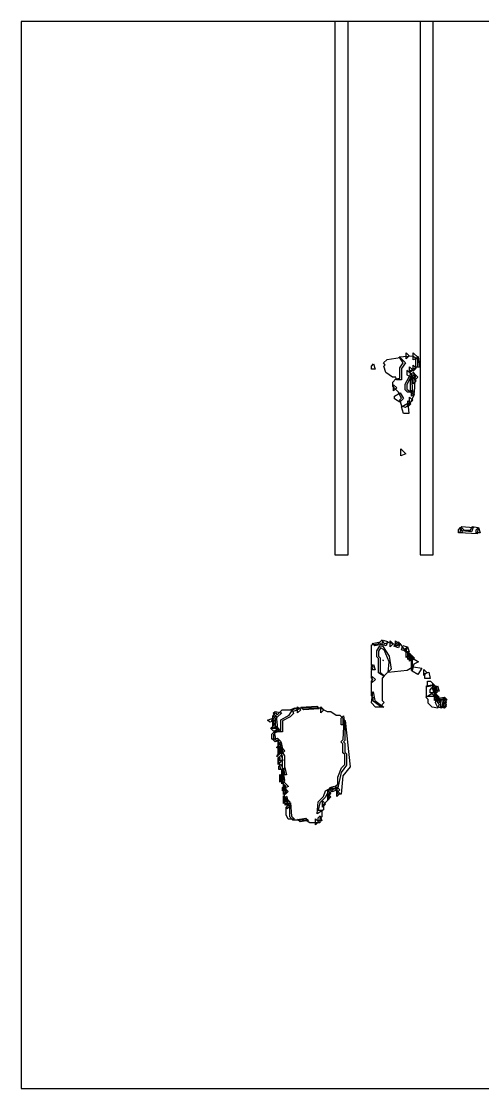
# Model space of a CAD drawing. Header units: millimetres. Extents: x 0 to 289, y 0 to 289.
# Drawn here: x 0 to 125.1, y 0 to 289.1 of the extents above; entities that cross this region are included whole.
import ezdxf

# ---------------------------------------------------------------- set-up
doc = ezdxf.new("R2010")
doc.units = ezdxf.units.MM
for name, color, linetype in [('CUT_OUTLINE', 5, 'Continuous'), ('CUT_SLOT', 1, 'Continuous'), ('ENG_D', 3, 'Continuous'), ('ENG_K', 2, 'Continuous'), ('ENG_L', 4, 'Continuous')]:
    doc.layers.add(name, color=color, linetype=linetype)

msp = doc.modelspace()

# ---------------------------------------------------------------- linework, layer by layer
at = {"layer": 'CUT_OUTLINE'}
msp.add_lwpolyline([(0, 0), (289.14, 0), (289.14, 289.14), (0, 289.14), (0, 0)], close=True, dxfattribs=at)
at = {"layer": 'CUT_SLOT'}
for points in [[(85.05, 144.57), (88.62, 144.57), (88.62, 289.14), (85.05, 289.14), (85.05, 144.57)], [(108.15, 144.57), (111.71, 144.57), (111.71, 289.14), (108.15, 289.14), (108.15, 144.57)], [(108.15, 144.57), (111.71, 144.57), (111.71, 289.14), (108.15, 289.14), (108.15, 144.57)]]:
    msp.add_lwpolyline(points, close=True, dxfattribs=at)
at = {"layer": 'ENG_D'}
for points in [[(103.07, 187.02), (102.2, 188.76), (100.72, 190.25), (100.72, 191.41), (101.56, 192.26), (102.64, 192.47), (102.64, 195.24), (103.56, 196.61), (102.46, 198.27), (106.07, 198.55), (107.46, 197.71), (107.46, 195.51), (105.01, 194.15), (104.57, 194.59), (104.57, 193.39), (105.62, 192.87), (104.57, 190.77), (104.57, 189.5), (106.56, 188.01), (105.49, 185.87), (104.15, 184.53), (103.18, 184.86), (102.61, 186.56), (103.07, 187.02)], [(106.76, 193.34), (106.48, 188.66), (105.53, 188.66), (105.53, 192.93), (106.76, 193.34)], [(121.77, 151.31), (122.27, 152.31), (123.89, 151.99), (123.56, 150.34), (118.94, 150.61), (119.4, 152), (120.09, 151.31), (121.77, 151.31)], [(94.93, 111.22), (94.93, 113.3), (95.36, 114.16), (94.93, 114.59), (94.93, 120.2), (96.75, 120.46), (97.89, 121.6), (98.43, 120.53), (99.76, 120.97), (102.1, 120.03), (102.68, 120.61), (103.78, 118.97), (105.2, 118.11), (104.67, 117.58), (106.02, 116.24), (106.02, 114.07), (104.65, 113.25), (99.49, 112.74), (99.75, 115.62), (98.36, 118.86), (97.43, 119.42), (96.86, 118.48), (96.86, 117.2), (97.34, 116.72), (97.34, 112.86), (98.41, 111.8), (97.82, 111.22), (97.82, 105.15), (98.41, 104.57), (97.37, 103.53), (95.42, 104.93), (95.42, 105.92), (94.93, 106.4), (94.93, 110.45), (95.32, 110.84), (94.93, 111.22)], [(102.26, 120.47), (101.44, 119.65), (101.44, 121.3), (102.26, 120.47)], [(104.81, 116.76), (104.81, 118.4), (105.63, 117.58), (104.81, 116.76)], [(105.29, 117.92), (106.12, 117.1), (105.29, 116.28), (105.29, 117.92)], [(106.6, 116.62), (105.78, 115.8), (105.78, 117.44), (106.6, 116.62)], [(109.87, 109.11), (111.4, 109.41), (112.28, 108.53), (112.28, 106.26), (109.87, 106.26), (109.87, 109.11)], [(112.28, 107.7), (112.28, 108.53), (112.87, 109.11), (113.34, 107.7), (112.28, 107.7)], [(112.86, 106.02), (112.04, 105.19), (112.04, 106.84), (112.86, 106.02)], [(114.25, 104.73), (113.91, 103.05), (112.83, 103.41), (112.27, 104.54), (112.66, 106.51), (113.42, 105.01), (114.25, 104.73)], [(115.27, 105.05), (114.45, 104.23), (114.45, 105.88), (115.27, 105.05)], [(114.45, 103.27), (114.45, 104.91), (115.27, 104.09), (114.45, 103.27)], [(69.39, 100.62), (68.33, 101.68), (68.83, 102.18), (70.6, 101.83), (69.39, 100.62)], [(70.36, 99.89), (72.6, 101.14), (73.56, 102.59), (74.74, 103.18), (75.18, 102.74), (75.56, 103.13), (81.02, 103.13), (82.94, 102.16), (83.92, 102.16), (85.37, 101.2), (86.36, 101.2), (87.22, 100.33), (87.22, 98.89), (87.7, 98.41), (87.7, 94.35), (87.32, 93.97), (87.7, 93.59), (87.7, 91.18), (88.19, 90.7), (88.19, 87.62), (86.72, 85.67), (85.72, 81.16), (84.37, 81.43), (83.54, 81.02), (82.36, 78.88), (80.94, 77.47), (80.53, 75.42), (81.44, 75.42), (81.44, 73.63), (80.96, 73.15), (80.96, 72.04), (78.24, 72.04), (77.04, 72.77), (73.63, 72.77), (72.77, 73.63), (72.77, 76.47), (71.64, 77.04), (72.22, 77.62), (71.32, 78.96), (71.32, 80.09), (71.75, 80.52), (71.27, 81.49), (71.7, 81.92), (70.82, 82.8), (71.31, 86.17), (70.84, 86.64), (70.84, 90.06), (70.3, 91.13), (70.8, 91.62), (69.92, 93.81), (68.43, 94.8), (68.43, 96), (69.27, 96.84), (70.36, 97.06), (70.36, 99.89)], [(67.85, 99.75), (69.1, 101.01), (69.42, 97.58), (67.61, 97.58), (68.43, 98.41), (68.43, 99.17), (67.85, 99.75)], [(69.15, 96.52), (69.15, 98.17), (69.97, 97.34), (69.15, 96.52)], [(70.46, 93.01), (69.63, 92.18), (69.63, 93.83), (70.46, 93.01)], [(69.63, 92.86), (70.46, 92.04), (69.63, 91.22), (69.63, 92.86)], [(69.63, 90.26), (69.63, 91.9), (70.46, 91.08), (69.63, 90.26)], [(69.87, 89.73), (70.46, 90.32), (70.93, 88.91), (69.87, 88.91), (69.87, 89.73)], [(70.94, 91.56), (70.12, 90.74), (70.12, 92.38), (70.94, 91.56)], [(69.63, 87.85), (69.63, 89.49), (70.46, 88.67), (69.63, 87.85)], [(70.94, 84.33), (70.12, 83.51), (70.12, 85.15), (70.94, 84.33)], [(71.42, 85.3), (70.6, 84.47), (70.6, 86.12), (71.42, 85.3)], [(71.08, 79.65), (71.08, 81.3), (71.9, 80.48), (71.08, 79.65)], [(85.54, 81.78), (86.36, 80.96), (85.54, 80.14), (85.54, 81.78)], [(71.08, 77.73), (71.08, 79.37), (71.9, 78.55), (71.08, 77.73)], [(83.95, 79.99), (83.13, 79.17), (83.13, 80.82), (83.95, 79.99)], [(83.95, 79.03), (83.13, 78.21), (83.13, 79.85), (83.95, 79.03)], [(85.54, 80.82), (86.36, 79.99), (85.54, 79.17), (85.54, 80.82)], [(81.68, 76.28), (81.68, 77.93), (82.5, 77.1), (81.68, 76.28)]]:
    msp.add_lwpolyline(points, close=True, dxfattribs=at)
at = {"layer": 'ENG_K'}
for points in [[(105.15, 198.54), (104.33, 197.72), (104.33, 199.36), (105.15, 198.54)], [(106.26, 197.48), (106.26, 199.36), (107.67, 197.95), (106.26, 197.48)], [(107.97, 195.41), (106.98, 195.41), (106.98, 197.68), (107.65, 198.34), (107.97, 195.41)], [(94.93, 194.93), (94.93, 195.75), (95.52, 196.34), (95.99, 194.93), (94.93, 194.93)], [(106.12, 194.69), (105.29, 193.86), (105.29, 195.51), (106.12, 194.69)], [(107.08, 195.17), (106.26, 194.34), (106.26, 195.99), (107.08, 195.17)], [(106.26, 192.42), (106.26, 194.06), (107.08, 193.24), (106.26, 192.42)], [(106.26, 190.97), (106.26, 192.62), (107.08, 191.79), (106.26, 190.97)], [(106.74, 191.94), (106.74, 193.58), (107.56, 192.76), (106.74, 191.94)], [(100.96, 189.04), (100.96, 190.69), (101.78, 189.87), (100.96, 189.04)], [(105.78, 187.6), (105.78, 189.24), (106.6, 188.42), (105.78, 187.6)], [(104.77, 185.69), (105.08, 182.88), (103.67, 182.88), (103.08, 184.67), (104.77, 185.69)], [(104.81, 186.35), (105.63, 185.53), (104.81, 184.71), (104.81, 186.35)], [(105.29, 185.67), (105.29, 187.32), (106.12, 186.49), (105.29, 185.67)], [(102.88, 173.34), (104.29, 171.93), (102.88, 171.46), (102.88, 173.34)], [(118.55, 151.41), (119.13, 152), (119.6, 150.59), (118.55, 150.59), (118.55, 151.41)], [(123.36, 150.59), (123.36, 151.41), (123.95, 152), (124.42, 150.59), (123.36, 150.59)], [(98.94, 119.93), (97.76, 120.32), (98.15, 121.5), (99.33, 121.11), (98.94, 119.93)], [(99.99, 119.65), (99.99, 121.3), (100.82, 120.47), (99.99, 119.65)], [(100.99, 119.89), (102.16, 121.06), (102.68, 120.54), (102.31, 119.45), (100.99, 119.89)], [(103.45, 120.06), (104.63, 119.66), (104.24, 118.48), (103.06, 118.88), (103.45, 120.06)], [(104.33, 118.4), (105.15, 117.58), (104.33, 116.76), (104.33, 118.4)], [(105.63, 117.1), (104.81, 116.28), (104.81, 117.92), (105.63, 117.1)], [(105.29, 117.44), (106.12, 116.62), (105.29, 115.8), (105.29, 117.44)], [(107.72, 115.64), (106.45, 115), (105.87, 113.25), (105.78, 113.27), (105.78, 116.8), (107.72, 115.64)], [(94.93, 113.49), (94.93, 114.31), (95.52, 114.9), (95.99, 113.49), (94.93, 113.49)], [(107.55, 112.19), (105.97, 113.14), (106.33, 114.23), (108.58, 113.91), (107.55, 112.19)], [(109.15, 111.94), (109.15, 113.59), (109.97, 112.76), (109.15, 111.94)], [(109.39, 111.08), (109.39, 112.46), (110.54, 112.84), (110.89, 111.08), (109.39, 111.08)], [(95.17, 111.66), (96, 110.84), (95.17, 110.01), (95.17, 111.66)], [(110.11, 110.35), (110.94, 110.35), (112.05, 109.24), (110.11, 108.86), (110.11, 110.35)], [(96.04, 103.37), (94.92, 104.49), (95.34, 107.46), (95.42, 107.46), (95.87, 105.19), (98.31, 103.37), (96.04, 103.37)], [(112.38, 108.91), (111.56, 108.09), (111.56, 109.73), (112.38, 108.91)], [(111.8, 108.53), (112.39, 109.11), (112.86, 107.7), (111.8, 107.7), (111.8, 108.53)], [(115.27, 103.61), (114.76, 103.09), (113.73, 103.43), (113.73, 104.42), (112.6, 104.99), (113.15, 105.53), (114.31, 105.53), (115.27, 104.57), (114.79, 104.09), (115.27, 103.61)], [(74.93, 101.82), (74.93, 103.47), (75.76, 102.64), (74.93, 101.82)], [(76.53, 102.64), (75.83, 103.33), (80.09, 103.61), (80.78, 102.92), (76.53, 102.64)], [(82.02, 102.64), (81.2, 101.82), (81.2, 103.47), (82.02, 102.64)], [(86.64, 93.97), (87.23, 94.56), (87.53, 99.75), (87.82, 99.76), (89.16, 87.15), (87.21, 84.72), (86.72, 79.75), (85.83, 79.75), (85.27, 82), (85.78, 82.5), (85.78, 84.38), (86.78, 86.88), (87.7, 87.8), (87.7, 90.5), (87.22, 90.98), (87.22, 93.39), (86.64, 93.97)], [(87.39, 100.99), (87.74, 98.55), (86.74, 98.55), (86.74, 100.33), (87.39, 100.99)], [(70.93, 91.61), (69.23, 92.46), (70.5, 93.74), (70.93, 91.61)], [(69.29, 90.02), (70.36, 91.79), (71.32, 90.18), (71.32, 86.5), (70.41, 86.5), (69.86, 88.7), (70.27, 89.52), (69.29, 90.02)], [(70.6, 92.38), (71.42, 91.56), (70.6, 90.74), (70.6, 92.38)], [(70.84, 85.05), (70.84, 86.36), (71.47, 86.99), (71.86, 85.05), (70.84, 85.05)], [(70.36, 84.91), (70.99, 85.54), (71.37, 83.61), (70.36, 83.61), (70.36, 84.91)], [(71.08, 83.23), (72.49, 81.82), (71.08, 81.35), (71.08, 83.23)], [(72.38, 80.48), (71.56, 79.65), (71.56, 81.3), (72.38, 80.48)], [(81.92, 75.52), (80.19, 74.48), (80.49, 77.69), (81.95, 79.16), (82.44, 80.64), (83.89, 81.5), (84.43, 80.96), (83.37, 79.89), (83.37, 78.45), (81.92, 77), (81.92, 75.52)], [(84.88, 81.96), (85.5, 81.33), (84.27, 80.92), (83.64, 81.55), (84.88, 81.96)], [(72.38, 77.83), (71.32, 77.83), (71.32, 78.65), (71.91, 79.24), (72.38, 77.83)], [(72.04, 76.76), (72.04, 78.41), (72.87, 77.58), (72.04, 76.76)], [(74.07, 73.01), (72.38, 73.01), (71.8, 74.15), (71.8, 76.24), (72.97, 77.4), (73.24, 73.84), (74.07, 73.01)], [(75.57, 72.27), (74.91, 72.94), (77.19, 73.26), (77.86, 72.6), (75.57, 72.27)], [(79.75, 73.11), (80.58, 72.28), (79.75, 71.46), (79.75, 73.11)]]:
    msp.add_lwpolyline(points, close=True, dxfattribs=at)
at = {"layer": 'ENG_L'}
for points in [[(100.64, 192.76), (98.83, 194.05), (98.27, 195.71), (98.69, 196.13), (98.21, 196.61), (99.16, 197.56), (102.73, 198.07), (104.16, 196.64), (103.13, 195.09), (103.13, 192.03), (101.75, 192.03), (101.51, 192.76), (100.64, 192.76)], [(105.73, 193.84), (106.03, 188.66), (104.71, 188.66), (104.09, 189.28), (104.09, 190.89), (105.73, 193.84)], [(103.67, 186.94), (102.68, 185.95), (101.2, 186.84), (101.2, 187.59), (102.73, 188.51), (103.67, 186.94)], [(122.09, 150.81), (119.64, 151.08), (118.93, 151.8), (119.42, 152.29), (122.49, 152.01), (122.09, 150.81)], [(95.82, 119.97), (95.17, 120.62), (96.94, 120.98), (97.59, 120.33), (95.82, 119.97)], [(99.74, 117.19), (100.25, 113.64), (98.34, 111.74), (96.86, 112.63), (96.86, 116.52), (96.38, 117), (96.38, 118.61), (97.21, 119.99), (97.96, 119.99), (99.74, 117.19)], [(105.15, 118.31), (104.09, 118.31), (104.09, 119.13), (104.68, 119.71), (105.15, 118.31)], [(97.99, 116.07), (98.2, 115.86), (98.24, 115.98), (97.99, 116.07)], [(109.72, 106.06), (111.35, 107.04), (112.76, 105.63), (112.76, 104.67), (113.28, 104.15), (112.92, 103.09), (111.44, 103.39), (110.35, 104.47), (110.35, 105.44), (109.72, 106.06)], [(111.42, 108.63), (111.89, 107.22), (110.84, 107.22), (110.84, 108.04), (111.42, 108.63)], [(112.04, 106.64), (112.04, 108.29), (112.86, 107.46), (112.04, 106.64)], [(112.04, 107.32), (112.86, 106.5), (112.04, 105.68), (112.04, 107.32)], [(113.16, 105.04), (112.49, 105.71), (114.78, 106.03), (115.44, 105.36), (113.16, 105.04)], [(113.34, 106.02), (112.52, 105.19), (112.52, 106.84), (113.34, 106.02)], [(73.42, 102.64), (73.76, 101.61), (72.91, 100.76), (70.84, 99.61), (70.84, 96.62), (68.57, 96.62), (69.29, 97.34), (68.91, 97.72), (68.91, 100.18), (68.38, 101.25), (68.91, 101.78), (69.39, 101.3), (70.74, 102.64), (73.42, 102.64)], [(73.04, 102.75), (74.28, 103.16), (74.9, 102.54), (73.66, 102.13), (73.04, 102.75)], [(67.4, 99.24), (66.78, 99.86), (68.01, 100.27), (68.63, 99.65), (67.4, 99.24)], [(68.19, 101.06), (69.01, 100.23), (68.19, 99.41), (68.19, 101.06)], [(68.19, 98.45), (68.19, 100.09), (69.01, 99.27), (68.19, 98.45)], [(68.19, 99.13), (69.01, 98.31), (68.19, 97.48), (68.19, 99.13)], [(69.6, 97.24), (68.36, 96.83), (67.74, 97.45), (68.98, 97.86), (69.6, 97.24)], [(67.95, 96), (68.58, 96.63), (68.96, 94.69), (67.95, 94.69), (67.95, 96)], [(69.46, 94.97), (70.08, 94.35), (68.85, 93.93), (68.22, 94.56), (69.46, 94.97)], [(69.63, 93.15), (69.63, 94.79), (70.46, 93.97), (69.63, 93.15)], [(70.46, 87.91), (70.93, 86.5), (69.87, 86.5), (69.87, 87.32), (70.46, 87.91)], [(70.12, 84.67), (70.94, 83.85), (70.12, 83.03), (70.12, 84.67)], [(70.6, 84.95), (70.6, 86.6), (71.42, 85.78), (70.6, 84.95)], [(71.42, 83.37), (70.6, 82.55), (70.6, 84.19), (71.42, 83.37)], [(70.84, 81.54), (71.43, 82.13), (71.9, 80.72), (70.84, 80.72), (70.84, 81.54)], [(83.64, 81.06), (84.88, 81.47), (85.5, 80.85), (84.27, 80.44), (83.64, 81.06)], [(71.9, 78.07), (71.08, 77.24), (71.08, 78.89), (71.9, 78.07)], [(72.38, 77.58), (71.56, 76.76), (71.56, 78.41), (72.38, 77.58)], [(72.87, 76.62), (72.04, 75.8), (72.04, 77.44), (72.87, 76.62)], [(81.06, 73.93), (81.53, 72.53), (80.48, 72.53), (80.48, 73.35), (81.06, 73.93)]]:
    msp.add_lwpolyline(points, close=True, dxfattribs=at)

doc.saveas('drawing.dxf')
